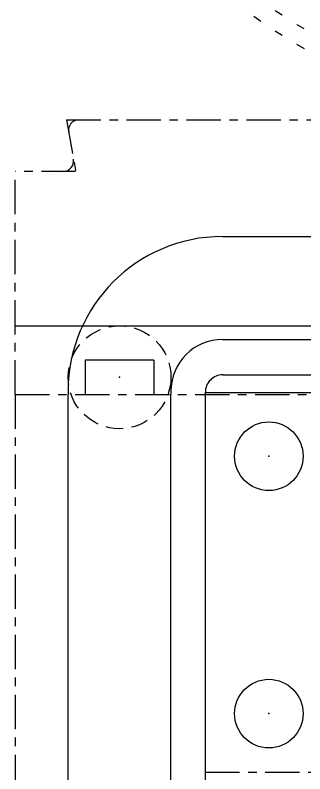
# Model space of a CAD drawing. Extents: x -554 to 592, y -350 to 391.
# Drawn here: x -51 to -42.55, y 230.35 to 252.45 of the extents above; entities that cross this region are included whole.
import ezdxf

# ---------------------------------------------------------------- set-up
doc = ezdxf.new("R2010")
doc.units = 0
for name, pattern in [('CENTER', [1.75, 1, -0.25, 0.25, -0.25]), ('DASHED', [0.75, 0.5, -0.25]), ('DOT', [0.75, 0.25, -0.5])]:
    doc.linetypes.add(name, pattern=pattern)
for name, color, linetype in [('L13', 7, 'CONTINUOUS'), ('L4', 7, 'CONTINUOUS'), ('L5', 7, 'CONTINUOUS'), ('L8', 7, 'CONTINUOUS')]:
    doc.layers.add(name, color=color, linetype=linetype)

msp = doc.modelspace()

# ---------------------------------------------------------------- linework, layer by layer
at = {"layer": 'L13', "color": 2, "linetype": 'DOT'}
msp.add_circle((-35, 265), 15, dxfattribs=at)
at = {"layer": 'L4', "color": 7, "linetype": 'CONTINUOUS'}
for p, q in [((-44.945, 241.969002), (-25.055004, 241.969002)), ((-45.455, 241.459002), (-45.455, 190.51))]:
    msp.add_line(p, q, dxfattribs=at)
at = {"layer": 'L4', "color": 251, "linetype": 'CONTINUOUS'}
msp.add_line((-45.455, 241.459002), (-24.545, 241.459002), dxfattribs=at)
at = {"layer": 'L4', "color": 251, "linetype": 'CENTER'}
msp.add_line((-45.455, 230.391999), (-24.545, 230.391999), dxfattribs=at)
at = {"layer": 'L4', "color": 7, "linetype": 'CONTINUOUS'}
msp.add_arc((-44.945, 241.459002), 0.51, 89.999995, 180, dxfattribs=at)
at = {"layer": 'L5', "color": 4, "linetype": 'CENTER'}
for p, q in [((-49.5, 249.4), (-20.5, 249.4)), ((-49.5, 249.4), (-49.23551, 247.9)), ((-51, 241.4), (-51, 247.9)), ((-49.23551, 247.9), (-51, 247.9)), ((-51, 241.4), (-17, 241.4)), ((-51, 241.4), (-51, 180))]:
    msp.add_line(p, q, dxfattribs=at)
at = {"layer": 'L5', "color": 3, "linetype": 'CONTINUOUS'}
for p, q in [((-44.955, 246), (-36.5, 246)), ((-44.955, 243), (-25.045, 243)), ((-49.455, 241.5), (-49.455, 241.4)), ((-49.455, 201.73), (-49.455, 241.4)), ((-46.455, 241.5), (-46.455, 241.4)), ((-46.455, 201.73), (-46.455, 241.4))]:
    msp.add_line(p, q, dxfattribs=at)
at = {"layer": 'L5', "color": 136, "linetype": 'CONTINUOUS'}
msp.add_line((-51, 243.4), (-17, 243.4), dxfattribs=at)
at = {"layer": 'L5', "color": 4, "linetype": 'CONTINUOUS'}
for p, q in [((-46.955, 242.4), (-48.955, 242.4)), ((-48.955, 242.4), (-48.955, 241.4)), ((-46.955, 242.4), (-46.955, 241.4))]:
    msp.add_line(p, q, dxfattribs=at)
at = {"layer": 'L5', "color": 7, "linetype": 'DASHED'}
msp.add_circle((-47.955, 241.9), 1.5, dxfattribs=at)
at = {"layer": 'L5', "color": 6, "linetype": 'CONTINUOUS'}
for centre in [(-43.6, 239.6), (-43.6, 232.1)]:
    msp.add_circle(centre, 1, dxfattribs=at)
at = {"layer": 'L5', "color": 4, "linetype": 'CONTINUOUS'}
for centre, start, end in [((-49.142474, 249.1), 90, 190), ((-49.593036, 248.2), -90, 10)]:
    msp.add_arc(centre, 0.3, start, end, dxfattribs=at)
at = {"layer": 'L5', "color": 3, "linetype": 'CONTINUOUS'}
for radius in [4.5, 1.5]:
    msp.add_arc((-44.955, 241.5), radius, 90, 180, dxfattribs=at)
at = {"layer": 'L5', "color": 7}
msp.add_point((-47.955, 241.9), dxfattribs=at)
at = {"layer": 'L5', "color": 6}
for p in [(-43.6, 239.6), (-43.6, 232.1)]:
    msp.add_point(p, dxfattribs=at)
at = {"layer": 'L8', "color": 2, "linetype": 'DOT'}
msp.add_circle((-35, 265), 15.5, dxfattribs=at)

doc.saveas('drawing.dxf')
